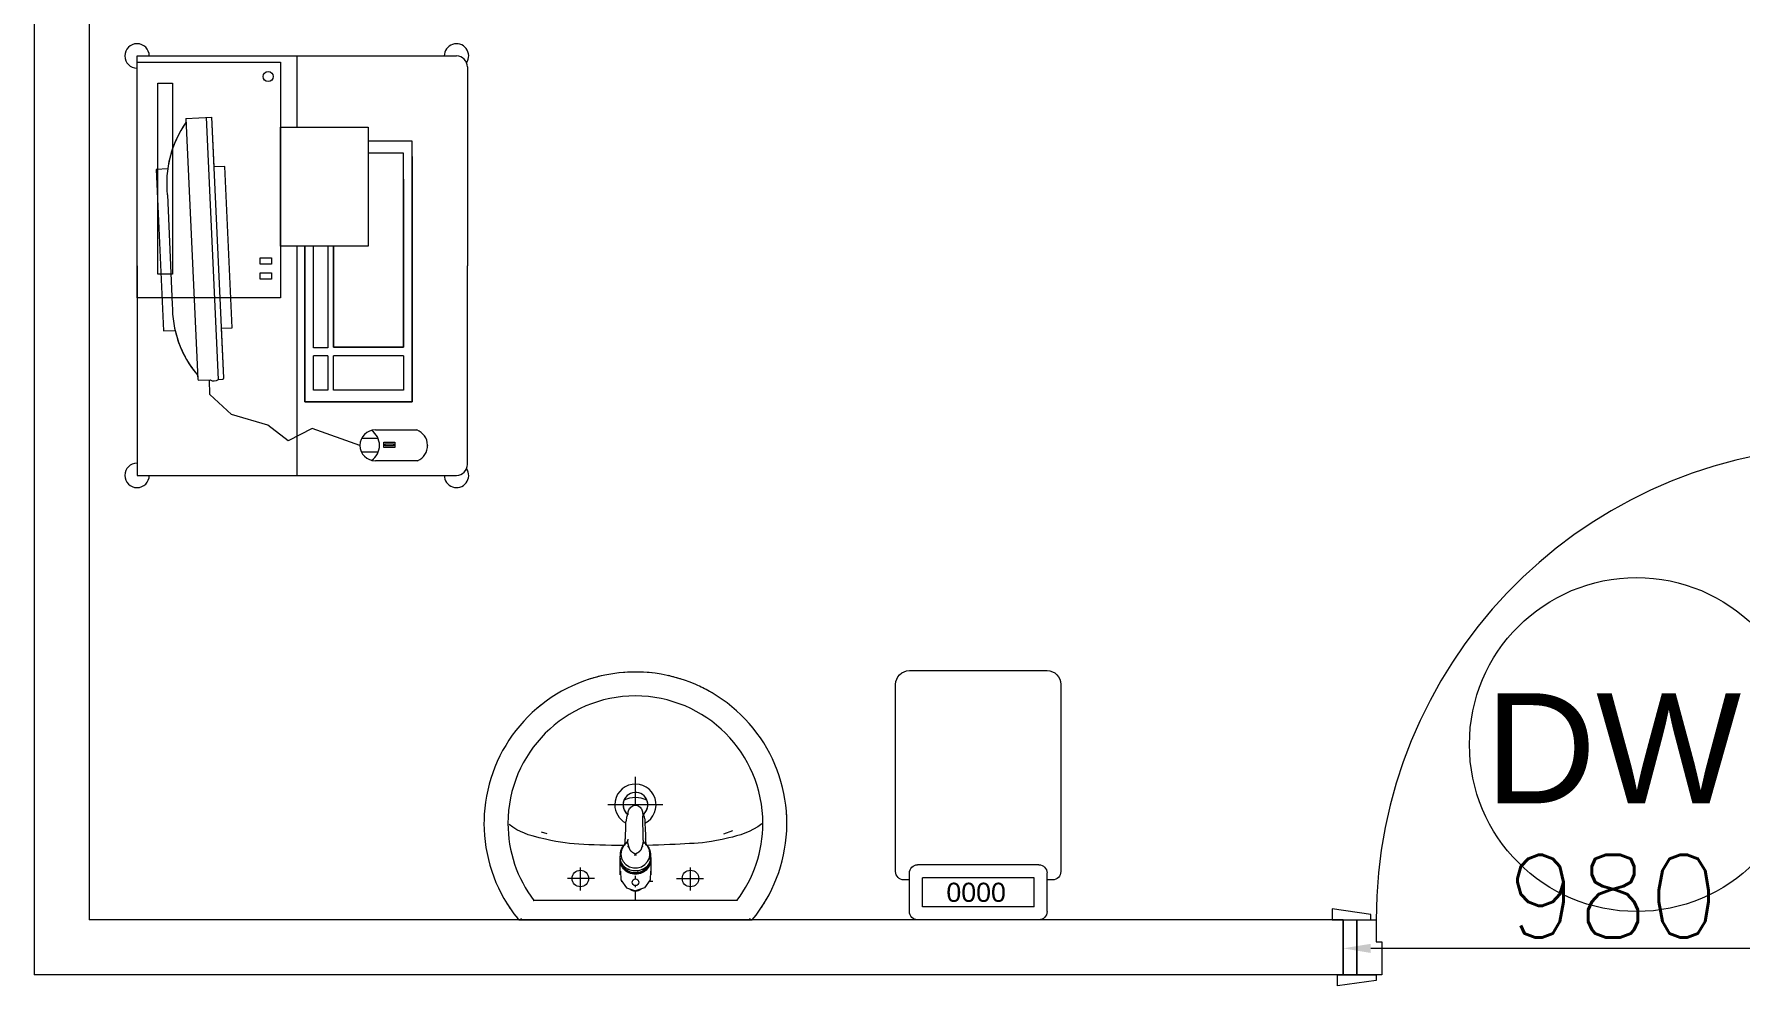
# Model space of a CAD drawing. Header units: millimetres. Extents: x -2143172 to 5255, y -610845 to 279739.
# Drawn here: x -1143912 to -1140815, y -588488 to -586760 of the extents above; entities that cross this region are included whole.
import ezdxf

# ---------------------------------------------------------------- set-up
doc = ezdxf.new("R2010")
doc.units = ezdxf.units.MM
doc.header["$LTSCALE"] = 30
doc.layers.get('0').update_dxf_attribs({"lineweight": 5})
doc.layers.get('Defpoints').update_dxf_attribs({"lineweight": 5})
for name, color, linetype, lineweight in [('dims.', 152, 'Continuous', 5), ('DTAG', 20, 'Continuous', 9), ('LOADING', 163, 'Continuous', 5), ('P-SANR-FIXT', 6, 'Continuous', 18), ('P-SANR-FIXT-1', 6, 'Continuous', 13), ('Walls', 32, 'Continuous', 5)]:
    doc.layers.add(name, color=color, linetype=linetype, lineweight=lineweight)
doc.layers.add('Wooden Joinery', color=7, linetype='Continuous', lineweight=5, true_color=0x521300)
doc.styles.add('SIMPLEX', font='SIMPLEX.shx', dxfattribs={"height": 150})
doc.styles.get("Standard").update_dxf_attribs({"font": ''})
doc.styles.add('TTLB-A0-JeddahDP$0$swis721', font='swiss.ttf')
doc.styles.get('Standard').set_extended_font_data('@Arial Unicode MS')
doc.dimstyles.new('Buk', dxfattribs={"dimtxt": 150, "dimasz": 50, "dimexe": 20, "dimexo": 25, "dimgap": 20, "dimtad": 1, "dimdec": 0, "dimrnd": 5, "dimdsep": 46, "dimtxsty": 'SIMPLEX', "dimcen": 0, "dimdle": 20, "dimclrd": 256, "dimclre": 256, "dimclrt": 256, "dimadec": 0, "dimazin": 0, "dimtfac": 0.0075, "dimtdec": 0, "dimtmove": 1, "dimatfit": 2, "dimldrblk": 'ARCHTICK', "dimfxl": 1, "dimtolj": 1, "dimtzin": 0, "dimlwd": -1, "dimlwe": -1, "dimarcsym": 0})

# ---------------------------------------------------------------- blocks, each defined once
blk = doc.blocks.new('*D486')
at = {"layer": 'Defpoints', "color": 0, "transparency": 16777216}
for p in [(-1141535.3, -588368.1), (-1140555.3, -588368.1), (-1141535.3, -588420)]:
    blk.add_point(p, dxfattribs=at)
at = {"layer": 'dims.', "linetype": 'Continuous', "transparency": 16777216}
for p, q in [((-1141535.3, -588393.1), (-1141535.3, -588440)), ((-1140555.3, -588393.1), (-1140555.3, -588440))]:
    blk.add_line(p, q, dxfattribs=at)
at = {"layer": 'dims.', "transparency": 16777216}
blk.add_line((-1140605.3, -588420), (-1141485.3, -588420), dxfattribs=at)
for points in [[(-1141485.3, -588411.7), (-1141485.3, -588428.3), (-1141535.3, -588420)], [(-1140605.3, -588411.7), (-1140605.3, -588428.3), (-1140555.3, -588420)]]:
    blk.add_solid(points, dxfattribs=at)
at = {"layer": 'dims.', "transparency": 16777216, "insert": (-1141045.3, -588325), "char_height": 150, "attachment_point": 5, "style": 'SIMPLEX'}
blk.add_mtext('\\A1;980', dxfattribs=at)
blk = doc.blocks.new('_ArchTick')
at = {"color": 0, "linetype": 'ByBlock', "const_width": 0.15}
blk.add_lwpolyline([(-0.5, -0.5), (0.5, 0.5)], dxfattribs=at)
blk = doc.blocks.new('A$C72370EFE')
at = {"layer": 'Wooden Joinery'}
for p, q in [((-0.01, -0.03), (-0.01, -0.07)), ((0, -0.03), (-0.01, -0.03)), ((0.04, -0.03), (0.05, -0.03)), ((0.05, -0.03), (0.05, -0.07)), ((-0.01, -0.04), (-0.02, -0.04)), ((-0.01, -0.06), (-0.02, -0.06)), ((0.05, -0.04), (0.06, -0.04)), ((0.05, -0.06), (0.06, -0.06)), ((-0.05, -0.07), (-0.05, -0.16)), ((-0.03, -0.07), (-0.03, -0.16)), ((0, -0.07), (-0.01, -0.07)), ((0.04, -0.07), (0.05, -0.07)), ((0.07, -0.07), (0.07, -0.16)), ((0.09, -0.07), (0.09, -0.16)), ((-0.01, -0.17), (-0.02, -0.17)), ((-0.01, -0.17), (-0.01, -0.19)), ((0.05, -0.17), (0.06, -0.17)), ((0.05, -0.17), (0.05, -0.19)), ((-0.01, -0.19), (-0.02, -0.19)), ((0.05, -0.19), (0.06, -0.19))]:
    blk.add_line(p, q, dxfattribs=at)
for centre, radius, start, end in [((-0.02, -0.07), 0.03, 90, 180), ((-0.02, -0.07), 0.01, 90, 180), ((0.06, -0.07), 0.03, 0, 90), ((0.06, -0.07), 0.01, 0, 90), ((-0.02, -0.16), 0.03, 180, 270), ((-0.02, -0.16), 0.01, 180, 270), ((0.06, -0.16), 0.01, 270, 0), ((0.06, -0.16), 0.03, 270, 0)]:
    blk.add_arc(centre, radius, start, end, dxfattribs=at)
blk = doc.blocks.new('A$C5DAD61B4')
at = {"layer": 'Wooden Joinery'}
for points in [[(80, 959.1), (80, 969.1), (10, 979.1), (10, 959.1)], [(940, 959.1), (940, 969.1), (1010, 979.1), (1010, 959.1)], [(70, 859.1), (70, 849.1), (0, 839.1), (0, 859.1)], [(120, 859.1), (120, 0), (80, 0), (80, 859.1)], [(950, 859.1), (950, 849.1), (1020, 839.1), (1020, 859.1)]]:
    blk.add_lwpolyline(points, close=True, dxfattribs=at)
for points in [[(45, 859.1), (45, 959.1), (20, 959.1), (20, 859.1), (45, 859.1)], [(45, 859.1), (80, 859.1), (80, 899.1), (90, 899.1), (90, 959.1), (45, 959.1), (45, 859.1)], [(975, 859.1), (940, 859.1), (940, 899.1), (930, 899.1), (930, 959.1), (975, 959.1), (975, 859.1)], [(975, 859.1), (975, 959.1), (1000, 959.1), (1000, 859.1), (975, 859.1)]]:
    blk.add_lwpolyline(points, dxfattribs=at)
blk.add_arc((80, 859.1), 860, 272.666, 0, dxfattribs=at)
at = {"layer": 'Wooden Joinery', "xscale": 999.9999999998854, "yscale": 999.9999999998854, "zscale": 999.9999999998854, "rotation": 180}
blk.add_blockref('A$C72370EFE', (120, 0), dxfattribs=at)
blk = doc.blocks.new('A$C164D1FF0')
at = {"layer": 'DTAG'}
blk.add_circle((0, 0), 303.3, dxfattribs=at)
at = {"layer": 'DTAG', "insert": (-275.2, 93.3), "char_height": 200, "width": 6547.939, "attachment_point": 1, "style": 'TTLB-A0-JeddahDP$0$swis721'}
blk.add_mtext('DW1', dxfattribs=at)
blk = doc.blocks.new('FP_138-161_A_00_GFL_-0_080_Einreichung_Grundrisse_100')
at = {"layer": 'P-SANR-FIXT'}
blk.add_line((-0.0044, -0.0019), (-0.0045, -0.0021), dxfattribs=at)
at = {"layer": 'P-SANR-FIXT', "flags": 128}
blk.add_lwpolyline([(-0.0057, -0.0037), (-0.0058, -0.0039), (-0.006, -0.004)], dxfattribs=at)
blk = doc.blocks.new('FP_139-161_A_00_GFL_-0_080_Einreichung_Grundrisse_100')
at = {"layer": 'P-SANR-FIXT'}
blk.add_line((0.0045, -0.0022), (0.0044, -0.002), dxfattribs=at)
at = {"layer": 'P-SANR-FIXT', "flags": 128}
blk.add_lwpolyline([(0.006, -0.004), (0.0059, -0.0039), (0.0057, -0.0038)], dxfattribs=at)
blk = doc.blocks.new('IS_Ceraplus_B8204_BIM_BG _1_ - B8204AA - CERAPLUS single lever basin mixer with pop-up waste-V137-161_A_00_GFL_-0_080_Einreichung_Grundrisse_100')
at = {"layer": 'P-SANR-FIXT-1'}
h = blk.add_hatch(dxfattribs=at)
h.set_pattern_fill('FP_26', color=256, style=0, pattern_type=2)
h.set_pattern_definition([(225, (0.009, 0), (0.010607, -0.010607), []), (315, (0.009, 0), (0.010607, 0.010607), [])])
h.paths.add_polyline_path([(0.0056, -0.002), (0.0058, -0.0024), (0.0058, -0.0021)])
h.paths.add_polyline_path([(0.007, -0.0039), (0.0088, -0.0045), (0.0084, -0.0043)])
at = {"layer": 'LOADING'}
for p, q in [((-0.028, 0), (-0.028, -0.0281)), ((-0.0262, -0.0282), (-0.0263, -0.0287)), ((0.0263, -0.0287), (0.0262, -0.0282)), ((0.0262, -0.0293), (0.0263, -0.0287)), ((0.028, -0.0281), (0.028, 0)), ((-0.0274, -0.0337), (-0.0271, -0.0392)), ((-0.0137, -0.0512), (-0.0129, -0.0517)), ((0.0124, -0.052), (0.0133, -0.0515)), ((0.0185, -0.0618), (0.019, -0.0539)), ((0.019, -0.0539), (0.0188, -0.0561)), ((0.0271, -0.0392), (0.0274, -0.0337)), ((0.014, -0.0647), (0.0133, -0.1077))]:
    blk.add_line(p, q, dxfattribs=at)
at = {"layer": 'LOADING', "flags": 128}
for points in [[(-0.0272, -0.0069), (-0.0266, 0.009), (-0.0165, 0.0236), (0, 0.0291)], [(0.0272, -0.0069), (0.0266, 0.009), (0.0165, 0.0236), (0, 0.0291)], [(-0.0176, -0.0568), (-0.0224, -0.0513), (-0.0254, -0.0448), (-0.0264, -0.0376), (-0.0253, -0.0305), (-0.0222, -0.024), (-0.0172, -0.0186), (-0.0109, -0.0147), (-0.0037, -0.0127), (0.0037, -0.0127), (0.0109, -0.0147), (0.0172, -0.0186), (0.0222, -0.024), (0.0253, -0.0305), (0.0264, -0.0376), (0.0254, -0.0448), (0.0224, -0.0513), (0.0176, -0.0568)], [(-0.0271, -0.0393), (-0.027, -0.0403), (-0.0269, -0.0414), (-0.0267, -0.0424), (-0.0265, -0.0434), (-0.0262, -0.0444), (-0.0259, -0.0454), (-0.0255, -0.0464), (-0.0252, -0.0474), (-0.0247, -0.0484), (-0.0243, -0.0493), (-0.0238, -0.0502), (-0.0232, -0.0511), (-0.0226, -0.052), (-0.022, -0.0529), (-0.0214, -0.0537), (-0.0207, -0.0545), (-0.0199, -0.0553), (-0.0192, -0.0561), (-0.0184, -0.0568), (-0.0176, -0.0575), (-0.0173, -0.0577)], [(-0.019, -0.0539), (-0.0185, -0.0615), (-0.0185, -0.0618)], [(-0.0162, -0.0579), (-0.0156, -0.058), (-0.0151, -0.0581), (-0.0146, -0.0583), (-0.0142, -0.0586), (-0.0139, -0.0588), (-0.0138, -0.0591)], [(-0.0138, -0.0591), (-0.0139, -0.0612), (-0.014, -0.0633)], [(0.0138, -0.0591), (0.0139, -0.0588), (0.0142, -0.0586), (0.0146, -0.0583), (0.0151, -0.0581), (0.0156, -0.058), (0.0162, -0.0579)], [(0.014, -0.0633), (0.0139, -0.0612), (0.0138, -0.0591)], [(0.0171, -0.0578), (0.0174, -0.0575), (0.0176, -0.0568)], [(0.0173, -0.0577), (0.0181, -0.057), (0.0189, -0.0563), (0.0197, -0.0556), (0.0204, -0.0548), (0.0211, -0.054), (0.0218, -0.0532), (0.0224, -0.0523), (0.023, -0.0514), (0.0236, -0.0505), (0.0241, -0.0496), (0.0246, -0.0487), (0.025, -0.0477), (0.0254, -0.0467), (0.0258, -0.0458), (0.0261, -0.0448), (0.0264, -0.0437), (0.0266, -0.0427), (0.0268, -0.0417), (0.027, -0.0407), (0.0271, -0.0396), (0.0271, -0.0393)], [(-0.0181, -0.0728), (-0.0177, -0.083), (-0.0172, -0.0938)], [(0.0172, -0.0938), (0.0177, -0.083), (0.0181, -0.0728)], [(0.0184, -0.0651), (0.0184, -0.0652), (0.0184, -0.0652), (0.0184, -0.0652), (0.0184, -0.0654), (0.0184, -0.0655)], [(-0.0129, -0.1142), (-0.0124, -0.1161), (-0.0118, -0.1179), (-0.0109, -0.1197), (-0.0098, -0.1214), (-0.0084, -0.123), (-0.0067, -0.1244), (-0.0047, -0.1255), (-0.0025, -0.1263), (0, -0.1266)], [(0, -0.1266), (0.0025, -0.1263), (0.0047, -0.1255), (0.0067, -0.1244), (0.0084, -0.123), (0.0098, -0.1214), (0.0109, -0.1197), (0.0118, -0.1179), (0.0124, -0.1161), (0.0129, -0.1142)]]:
    blk.add_lwpolyline(points, dxfattribs=at)
at = {"layer": 'LOADING'}
for centre, radius, start, end in [((0, 0.0135), 0.00603, 0, 180), ((0, 0.0135), 0.00603, 180, 0), ((-0.009, 0), 0.005, 300, 315), ((0.009, 0), 0.005, 225, 240)]:
    blk.add_arc(centre, radius, start, end, dxfattribs=at)
for centre, major_axis, start_param, end_param in [((0, -0.0281), (-0.028, 0), 4.712389, 6.47291), ((0, -0.0287), (0.0267, 0), 1.570796, 3.036556), ((0, -0.0287), (0.0263, 0), 2.625648, 2.791756), ((0, -0.0287), (-0.0263, 0), 4.712389, 5.759587), ((0, -0.0281), (0.028, 0), 6.093357, 7.853982), ((0, -0.0287), (0.0267, 0), 0.105099, 1.570796), ((0, -0.0287), (0.0262, 0), 0.523599, 1.570796), ((0, -0.0287), (0.0262, 0), 0.349919, 0.515945), ((0, -0.0321), (0.0275, 0), 3.141823, 3.202701), ((0, -0.0321), (0.0275, 0), 3.239313, 3.439417), ((0, -0.0281), (0.028, 0), 3.371221, 3.483334), ((0, -0.0312), (0.0248, 0), 4.111947, 4.191073), ((0, -0.0281), (0.028, 0), 4.202431, 4.259552), ((0, -0.0287), (0.0263, 0), 4.169225, 4.2325), ((0, -0.0281), (0.028, 0), 5.172057, 5.222265), ((0, -0.0287), (0.0267, 0), 6.059374, 6.108652), ((0, -0.0321), (0.0275, 0), 5.985527, 6.185455), ((0, -0.0281), (0.028, 0), 5.94107, 6.05344), ((0, -0.0321), (0.0275, 0), 6.222066, 6.282955)]:
    blk.add_ellipse(centre, major_axis=major_axis, ratio=0.961262, start_param=start_param, end_param=end_param, dxfattribs=at)
for points, knots in [([(-0.0215, -0.0162), (-0.0216, -0.0163), (-0.0219, -0.0167), (-0.0227, -0.0177), (-0.0238, -0.0192), (-0.0249, -0.0211), (-0.0258, -0.0231), (-0.0266, -0.0253), (-0.0273, -0.0282), (-0.0275, -0.0305), (-0.0275, -0.0321)], [0.7859035, 0.7859035, 0.7859035, 0.7859035, 0.7916667, 0.8055556, 0.8333333, 0.8611111, 0.8888889, 0.9166667, 0.9444444, 1, 1, 1, 1]), ([(0.021, -0.0157), (0.0208, -0.0154), (0.0203, -0.0149), (0.0192, -0.0139), (0.0177, -0.0127), (0.0161, -0.0117), (0.0148, -0.0109), (0.0138, -0.0104), (0.0127, -0.0099), (0.0113, -0.0093), (0.0087, -0.0084), (0.0048, -0.0075), (0, -0.0071), (-0.0048, -0.0075), (-0.0087, -0.0084), (-0.0113, -0.0093), (-0.0127, -0.0099), (-0.0138, -0.0104), (-0.0148, -0.0109), (-0.0161, -0.0117), (-0.0177, -0.0127), (-0.0191, -0.0139), (-0.0202, -0.0149), (-0.0208, -0.0154), (-0.021, -0.0157)], [0.2222222, 0.2222222, 0.2222222, 0.2222222, 0.2361111, 0.25, 0.2777778, 0.3055556, 0.3194444, 0.3333333, 0.3472222, 0.3611111, 0.3888889, 0.4444444, 0.5, 0.5555556, 0.6111111, 0.6388889, 0.6527778, 0.6666667, 0.6805556, 0.6944444, 0.7222222, 0.75, 0.7638889, 0.7777778, 0.7777778, 0.7777778, 0.7777778]), ([(0.0275, -0.0321), (0.0275, -0.0305), (0.0273, -0.0282), (0.0266, -0.0253), (0.0258, -0.0231), (0.0249, -0.0211), (0.0238, -0.0192), (0.0227, -0.0177), (0.0219, -0.0167), (0.0216, -0.0163), (0.0215, -0.0162)], [0, 0, 0, 0, 0.0555556, 0.0833333, 0.1111111, 0.1388889, 0.1666667, 0.1944444, 0.2083333, 0.2142181, 0.2142181, 0.2142181, 0.2142181]), ([(-0.0188, -0.0538), (-0.0188, -0.0547), (-0.0186, -0.0582), (-0.0185, -0.0619), (-0.0184, -0.0646)], [0.6724021, 0.6724021, 0.6724021, 0.6724021, 0.75, 1, 1, 1, 1]), ([(-0.0162, -0.0579), (-0.0162, -0.0578), (-0.0163, -0.0578), (-0.0165, -0.0577), (-0.0166, -0.0575), (-0.0167, -0.0574), (-0.0169, -0.0573), (-0.017, -0.0572), (-0.0172, -0.0571), (-0.0173, -0.057), (-0.0175, -0.0569), (-0.0176, -0.0568)], [0, 0, 0, 0, 0.1, 0.2, 0.3, 0.4, 0.5, 0.6, 0.7, 0.8, 1, 1, 1, 1]), ([(-0.0148, -0.0587), (-0.015, -0.0586), (-0.0159, -0.0583), (-0.0167, -0.058), (-0.0172, -0.0578)], [0.8, 0.8, 0.8, 0.8, 0.85, 1, 1, 1, 1]), ([(0, -0.0378), (-0.0005, -0.038), (-0.0012, -0.0384), (-0.0021, -0.0389), (-0.0028, -0.0393), (-0.0035, -0.0397), (-0.0042, -0.04), (-0.0049, -0.0405), (-0.0055, -0.0409), (-0.0061, -0.0414), (-0.0067, -0.0419), (-0.0072, -0.0424), (-0.0078, -0.0429), (-0.0083, -0.0435), (-0.0088, -0.0441), (-0.0092, -0.0446), (-0.0096, -0.0452), (-0.01, -0.0459), (-0.0103, -0.0466), (-0.0105, -0.0472), (-0.0107, -0.0477), (-0.0108, -0.0481), (-0.0109, -0.0484), (-0.0111, -0.0489), (-0.0114, -0.0497), (-0.0118, -0.0509), (-0.0122, -0.0521), (-0.0124, -0.053), (-0.0126, -0.0537), (-0.0128, -0.0544), (-0.0129, -0.0552), (-0.0131, -0.0559), (-0.0132, -0.0566), (-0.0134, -0.0572), (-0.0136, -0.0581), (-0.0137, -0.0587), (-0.0138, -0.0591)], [0, 0, 0, 0, 0.055556, 0.083333, 0.111111, 0.138889, 0.166667, 0.194444, 0.222222, 0.25, 0.277778, 0.305556, 0.333333, 0.361111, 0.388889, 0.416667, 0.444444, 0.472222, 0.5, 0.527778, 0.541667, 0.555556, 0.569444, 0.583333, 0.611111, 0.666667, 0.722222, 0.75, 0.777778, 0.805556, 0.833333, 0.861111, 0.888889, 0.916667, 0.944444, 1, 1, 1, 1]), ([(0, -0.0357), (-0.0006, -0.0357), (-0.0013, -0.0357), (-0.002, -0.0357), (-0.0022, -0.0357)], [0, 0, 0, 0, 0.1, 0.1298359, 0.1298359, 0.1298359, 0.1298359]), ([(0.0022, -0.0357), (0.002, -0.0357), (0.0013, -0.0357), (0.0006, -0.0357), (0, -0.0357)], [0.8701578, 0.8701578, 0.8701578, 0.8701578, 0.9, 1, 1, 1, 1]), ([(0.0138, -0.0591), (0.0137, -0.0587), (0.0136, -0.0581), (0.0134, -0.0572), (0.0132, -0.0566), (0.0131, -0.0559), (0.0129, -0.0552), (0.0128, -0.0544), (0.0126, -0.0537), (0.0124, -0.053), (0.0122, -0.0521), (0.0118, -0.0509), (0.0114, -0.0497), (0.0111, -0.0489), (0.0109, -0.0484), (0.0108, -0.0481), (0.0107, -0.0477), (0.0105, -0.0472), (0.0103, -0.0466), (0.01, -0.0459), (0.0096, -0.0452), (0.0092, -0.0446), (0.0088, -0.0441), (0.0083, -0.0435), (0.0078, -0.0429), (0.0072, -0.0424), (0.0067, -0.0419), (0.0061, -0.0414), (0.0055, -0.0409), (0.0049, -0.0405), (0.0042, -0.04), (0.0035, -0.0397), (0.0028, -0.0393), (0.0021, -0.0389), (0.0012, -0.0384), (0.0005, -0.038), (0, -0.0378)], [0, 0, 0, 0, 0.055556, 0.083333, 0.111111, 0.138889, 0.166667, 0.194444, 0.222222, 0.25, 0.277778, 0.333333, 0.388889, 0.416667, 0.430556, 0.444444, 0.458333, 0.472222, 0.5, 0.527778, 0.555556, 0.583333, 0.611111, 0.638889, 0.666667, 0.694444, 0.722222, 0.75, 0.777778, 0.805556, 0.833333, 0.861111, 0.888889, 0.916667, 0.944444, 1, 1, 1, 1]), ([(0.0141, -0.0613), (0.0141, -0.0611), (0.0143, -0.0608), (0.0145, -0.0604), (0.0148, -0.06), (0.0151, -0.0596), (0.0153, -0.0594), (0.0155, -0.0592), (0.0156, -0.059), (0.0158, -0.0588), (0.016, -0.0587), (0.0163, -0.0585), (0.0165, -0.0583), (0.0166, -0.0582)], [0.3333333, 0.3333333, 0.3333333, 0.3333333, 0.4166667, 0.5, 0.5833333, 0.6666667, 0.7083333, 0.75, 0.7916667, 0.8333333, 0.875, 0.9166667, 1, 1, 1, 1]), ([(0.0176, -0.0568), (0.0175, -0.0569), (0.0173, -0.057), (0.0172, -0.0571), (0.017, -0.0572), (0.0169, -0.0573), (0.0167, -0.0574), (0.0166, -0.0575), (0.0165, -0.0577), (0.0163, -0.0578), (0.0162, -0.0578), (0.0162, -0.0579)], [0, 0, 0, 0, 0.2, 0.3, 0.4, 0.5, 0.6, 0.7, 0.8, 0.9, 1, 1, 1, 1]), ([(0.0184, -0.0646), (0.0185, -0.0619), (0.0186, -0.0582), (0.0188, -0.0547), (0.0188, -0.0538)], [0, 0, 0, 0, 0.25, 0.3275586, 0.3275586, 0.3275586, 0.3275586]), ([(-0.0131, -0.1116), (-0.0132, -0.1115), (-0.0135, -0.1109), (-0.0141, -0.1099), (-0.0147, -0.1086), (-0.0153, -0.1072), (-0.0159, -0.1053), (-0.0167, -0.1021), (-0.0171, -0.0992), (-0.0171, -0.0973)], [0.4856715, 0.4856715, 0.4856715, 0.4856715, 0.5, 0.55, 0.6, 0.65, 0.7, 0.8, 1, 1, 1, 1]), ([(-0.0132, -0.1091), (-0.0132, -0.1096), (-0.0132, -0.1103), (-0.0132, -0.1111), (-0.0132, -0.1115), (-0.0132, -0.1118), (-0.0131, -0.1122), (-0.0131, -0.1125), (-0.0131, -0.1128), (-0.0131, -0.1131), (-0.013, -0.1134), (-0.013, -0.1138), (-0.0129, -0.1141), (-0.0129, -0.1142)], [0.2, 0.2, 0.2, 0.2, 0.4, 0.5, 0.55, 0.6, 0.65, 0.7, 0.75, 0.8, 0.85, 0.9, 1, 1, 1, 1]), ([(0.0129, -0.1142), (0.0129, -0.1141), (0.013, -0.1138), (0.013, -0.1134), (0.0131, -0.1131), (0.0131, -0.1128), (0.0131, -0.1125), (0.0131, -0.1122), (0.0132, -0.1118), (0.0132, -0.1115), (0.0132, -0.1111), (0.0132, -0.1103), (0.0132, -0.1096), (0.0132, -0.1091)], [0, 0, 0, 0, 0.1, 0.15, 0.2, 0.25, 0.3, 0.35, 0.4, 0.45, 0.5, 0.6, 0.8, 0.8, 0.8, 0.8]), ([(0.0131, -0.1116), (0.0133, -0.1113), (0.0137, -0.1106), (0.0142, -0.1096), (0.0147, -0.1084), (0.0153, -0.1072), (0.0159, -0.1053), (0.0167, -0.1021), (0.0171, -0.0992), (0.0171, -0.0973)], [-0.5143371, -0.5143371, -0.5143371, -0.5143371, -0.475, -0.4375, -0.4, -0.35, -0.3, -0.2, 0, 0, 0, 0])]:
    blk.add_open_spline(points, degree=3, knots=knots, dxfattribs=at)
for points in [[(-0.0172, -0.0578), (-0.0171, -0.0578), (-0.0169, -0.058), (-0.0167, -0.0581), (-0.0166, -0.0582)], [(-0.0162, -0.0579), (-0.0162, -0.0579), (-0.0164, -0.0581), (-0.0165, -0.0582), (-0.0166, -0.0583), (-0.0166, -0.0582), (-0.0166, -0.0582)], [(-0.0166, -0.0582), (-0.0163, -0.0585), (-0.0156, -0.059), (-0.0148, -0.0599), (-0.0142, -0.0609), (-0.0139, -0.0617), (-0.0138, -0.0621)], [(0.0172, -0.0578), (0.0168, -0.0579), (0.0158, -0.0583), (0.0147, -0.0587), (0.0141, -0.059)], [(0.0166, -0.0582), (0.0166, -0.0582), (0.0166, -0.0583), (0.0165, -0.0582), (0.0164, -0.0581), (0.0162, -0.0579), (0.0162, -0.0579)], [(0.0166, -0.0582), (0.0167, -0.0582), (0.0168, -0.0581), (0.0169, -0.058), (0.0169, -0.058)], [(0.0169, -0.058), (0.017, -0.0579), (0.0171, -0.0579), (0.0171, -0.0578)], [(-0.0184, -0.0646), (-0.0183, -0.0659), (-0.0182, -0.0684), (-0.0181, -0.0709), (-0.0181, -0.0721)], [(-0.014, -0.0633), (-0.014, -0.0633), (-0.014, -0.0633), (-0.014, -0.0633)], [(-0.014, -0.0646), (-0.014, -0.0644), (-0.014, -0.064), (-0.014, -0.0635), (-0.014, -0.0633)], [(0.014, -0.0633), (0.014, -0.0633), (0.014, -0.0633), (0.014, -0.0633)], [(0.014, -0.0633), (0.014, -0.0635), (0.014, -0.064), (0.014, -0.0644), (0.014, -0.0647)], [(0.0181, -0.0721), (0.0181, -0.0709), (0.0182, -0.0684), (0.0183, -0.0659), (0.0184, -0.0646)], [(-0.0172, -0.0938), (-0.0172, -0.0944), (-0.0172, -0.0956), (-0.0171, -0.0967), (-0.0171, -0.0973)], [(0.0171, -0.0973), (0.0171, -0.0967), (0.0172, -0.0956), (0.0172, -0.0944), (0.0172, -0.0938)]]:
    blk.add_open_spline(points, degree=3, dxfattribs=at)
for name in ['FP_138-161_A_00_GFL_-0_080_Einreichung_Grundrisse_100', 'FP_139-161_A_00_GFL_-0_080_Einreichung_Grundrisse_100']:
    blk.add_blockref(name, (0, 0), dxfattribs=at)
blk = doc.blocks.new('_100_WB_KER_REN_55x45x18 - _100_WB_KER_REN_55x45x18-V63-161_A_00_GFL_-0_080_Einreichung_Grundrisse_100')
at = {"layer": 'LOADING'}
for p, q in [((-0.2075, 0.225), (-0.2075, 0.2227)), ((0.2074, 0.225), (-0.2074, 0.225)), ((0.2075, 0.2227), (0.2075, 0.225)), ((-0.1855, 0.1899), (0.1855, 0.1899)), ((0, 0.1899), (0, 0.1724)), ((-0.1, 0.172), (-0.1, 0.1303)), ((-0.0259, 0.155), (-0.0315, 0.155)), ((0, 0.1656), (0, 0.1628)), ((0.026, 0.155), (0.0248, 0.155)), ((0.1, 0.172), (0.1, 0.1303)), ((-0.0744, 0.15), (-0.1234, 0.15)), ((0, 0.1509), (0, 0.1454)), ((0, 0.1422), (0, 0.1399)), ((0.0744, 0.15), (0.1234, 0.15)), ((-0.1763, 0.0637), (-0.1598, 0.0692)), ((0.1605, 0.0691), (0.1707, 0.0656)), ((-0.05, 0.0161), (0.05, 0.0161)), ((0, 0.0168), (0, -0.0348))]:
    blk.add_line(p, q, dxfattribs=at)
at = {"layer": 'LOADING', "flags": 128}
for points in [[(-0.2121, 0.225), (-0.219, 0.2164), (-0.2254, 0.2075), (-0.2316, 0.1983), (-0.2373, 0.189), (-0.2427, 0.1794), (-0.2476, 0.1696), (-0.2522, 0.1596), (-0.2564, 0.1494), (-0.2602, 0.1391), (-0.2635, 0.1286), (-0.2665, 0.118), (-0.269, 0.1073), (-0.271, 0.0965), (-0.2727, 0.0856), (-0.2739, 0.0747), (-0.2747, 0.0637), (-0.275, 0.0527), (-0.275, 0.05)], [(0.275, 0.05), (0.2748, 0.061), (0.2741, 0.072), (0.273, 0.0829), (0.2715, 0.0938), (0.2695, 0.1046), (0.2671, 0.1154), (0.2643, 0.126), (0.261, 0.1365), (0.2574, 0.1469), (0.2533, 0.1571), (0.2488, 0.1671), (0.2439, 0.177), (0.2387, 0.1866), (0.233, 0.1961), (0.227, 0.2053), (0.2206, 0.2142), (0.2138, 0.2229), (0.2121, 0.225)], [(-0.275, 0.05), (-0.2748, 0.039), (-0.2741, 0.028), (-0.273, 0.0171), (-0.2715, 0.0062), (-0.2695, -0.0046), (-0.2671, -0.0154), (-0.2643, -0.026), (-0.261, -0.0365), (-0.2574, -0.0469), (-0.2533, -0.0571), (-0.2488, -0.0671), (-0.2439, -0.077), (-0.2387, -0.0866), (-0.233, -0.0961), (-0.227, -0.1053), (-0.2206, -0.1142), (-0.2138, -0.1229), (-0.2067, -0.1313), (-0.1993, -0.1395), (-0.1916, -0.1473), (-0.1836, -0.1548), (-0.1752, -0.162), (-0.1666, -0.1688), (-0.1577, -0.1753), (-0.1486, -0.1814), (-0.1392, -0.1872), (-0.1296, -0.1925), (-0.1198, -0.1975), (-0.1098, -0.2021), (-0.0996, -0.2063), (-0.0893, -0.2101), (-0.0788, -0.2135), (-0.0682, -0.2164), (-0.0575, -0.2189), (-0.0467, -0.221), (-0.0359, -0.2227), (-0.0249, -0.2239), (-0.014, -0.2246), (-0.003, -0.225), (0.008, -0.2249), (0.019, -0.2243), (0.03, -0.2234), (0.0409, -0.2219), (0.0517, -0.2201), (0.0625, -0.2178), (0.0731, -0.2151), (0.0837, -0.212), (0.0941, -0.2084), (0.1043, -0.2044), (0.1144, -0.2001), (0.1243, -0.1953), (0.1341, -0.1901), (0.1436, -0.1846), (0.1528, -0.1786), (0.1618, -0.1723), (0.1706, -0.1657), (0.1791, -0.1587), (0.1873, -0.1514), (0.1952, -0.1437), (0.2028, -0.1358), (0.21, -0.1275), (0.217, -0.119), (0.2236, -0.1101), (0.2298, -0.1011), (0.2356, -0.0918), (0.2411, -0.0822), (0.2462, -0.0725), (0.2509, -0.0625), (0.2552, -0.0524), (0.2591, -0.0421), (0.2626, -0.0317), (0.2656, -0.0211), (0.2683, -0.0104), (0.2705, 0.0003), (0.2722, 0.0112), (0.2736, 0.0221), (0.2745, 0.0331), (0.2749, 0.0441), (0.275, 0.05)]]:
    blk.add_lwpolyline(points, dxfattribs=at)
at = {"layer": 'LOADING'}
for centre in [(-0.1, 0.15), (0.1, 0.15)]:
    blk.add_circle(centre, 0.015, dxfattribs=at)
for centre, radius, start, end in [((0, 0.05), 0.275, 140.4788, 141.2381), ((0, 0.05), 0.275, 38.7619, 39.5212), ((0, 0.05), 0.275, 145.9324, 150.3591), ((0, 0.05), 0.2315, 142.8209, 180), ((0, 0.05), 0.2315, 0, 37.1791), ((0, 0.05), 0.275, 29.6409, 34.0676), ((0, 0.155), 0.0175, 54.0899, 125.9101), ((0, 0.155), 0.0175, 68.869, 83.8798), ((0, 0.155), 0.0175, 251.9463, 258.2346), ((0, 0.05), 0.275, 180, 183.6225), ((0, 0.05), 0.2315, 180, 0), ((0, 0.0161), 0.0375, 117.1305, 0), ((0, 0.0161), 0.0225, 129.5025, 0), ((0, 0.0161), 0.0225, 138.0808, 143.3939), ((0, 0.0161), 0.0225, 0, 51.4286), ((0, 0.0161), 0.0225, 36.616, 41.9265), ((0, 0.0161), 0.0375, 0, 61.4146), ((0, 0.0161), 0.0225, 180, 193.3417), ((0, 0.0161), 0.0225, 197.0466, 201.508), ((0, 0.0161), 0.0225, 156.725, 162.0134), ((0, 0.05), 0.047, 243.4433, 296.5567), ((0, 0.0161), 0.0225, 17.9887, 23.276), ((0, 0.0161), 0.0225, 338.492, 342.9534), ((0, 0.0161), 0.0225, 346.6583, 0), ((0, 0.05), 0.275, 307.6689, 312), ((0, 0.05), 0.275, 240, 245.6589), ((0, 0.05), 0.275, 252, 257.5535), ((0, 0.05), 0.275, 282.9241, 288), ((0, 0.05), 0.275, 264, 276)]:
    blk.add_arc(centre, radius, start, end, dxfattribs=at)
for points, knots in [([(-0.2074, 0.225), (-0.2078, 0.225), (-0.2086, 0.225), (-0.2095, 0.225), (-0.2102, 0.225), (-0.2106, 0.225), (-0.2109, 0.225), (-0.2111, 0.225), (-0.2114, 0.225), (-0.2116, 0.225), (-0.2118, 0.225), (-0.2119, 0.225), (-0.2119, 0.225)], [-1, -1, -1, -1, -0.8333333, -0.6666667, -0.5833333, -0.5, -0.4583333, -0.4166667, -0.3333333, -0.2916667, -0.25, -0.1666667, -0.1666667, -0.1666667, -0.1666667]), ([(0.2119, 0.225), (0.2119, 0.225), (0.2118, 0.225), (0.2116, 0.225), (0.2114, 0.225), (0.2111, 0.225), (0.2109, 0.225), (0.2106, 0.225), (0.2102, 0.225), (0.2095, 0.225), (0.2086, 0.225), (0.2078, 0.225), (0.2074, 0.225)], [-0.8333333, -0.8333333, -0.8333333, -0.8333333, -0.75, -0.7083333, -0.6666667, -0.5833333, -0.5416667, -0.5, -0.4166667, -0.3333333, -0.1666667, 0, 0, 0, 0]), ([(-0.0037, 0.1721), (-0.0046, 0.1719), (-0.0064, 0.1714), (-0.0081, 0.1705), (-0.009, 0.17)], [0.5653198, 0.5653198, 0.5653198, 0.5653198, 0.6111111, 0.6666667, 0.6666667, 0.6666667, 0.6666667]), ([(0.009, 0.17), (0.0086, 0.1703), (0.0077, 0.1708), (0.0059, 0.1715), (0.0046, 0.1719), (0.0037, 0.1721)], [0.3333333, 0.3333333, 0.3333333, 0.3333333, 0.3611111, 0.3888889, 0.4346482, 0.4346482, 0.4346482, 0.4346482]), ([(-0.2294, 0.0509), (-0.2103, 0.066), (-0.1431, 0.0839), (-0.1084, 0.0863), (-0.0496, 0.0893), (-0.0206, 0.0899)], [0.0392191, 0.0392191, 0.0392191, 0.0392191, 0.1715289, 0.4228457, 0.6475389, 0.6475389, 0.6475389, 0.6475389]), ([(0.0209, 0.0903), (0.0512, 0.0901), (0.1113, 0.0879), (0.1514, 0.0828), (0.2115, 0.0665), (0.2292, 0.052)], [0.7533082, 0.7533082, 0.7533082, 0.7533082, 0.9865548, 1.235629, 1.3638988, 1.3638988, 1.3638988, 1.3638988]), ([(-0.0141, 0.0337), (-0.0162, 0.0319), (-0.0207, 0.0267), (-0.0225, 0.02), (-0.0225, 0.0161)], [0.7144203, 0.7144203, 0.7144203, 0.7144203, 0.8333333, 1, 1, 1, 1]), ([(0.0225, 0.0161), (0.0225, 0.0187), (0.0216, 0.0239), (0.0182, 0.0298), (0.0152, 0.0327), (0.0141, 0.0337)], [0, 0, 0, 0, 0.1111111, 0.2222222, 0.285568, 0.285568, 0.285568, 0.285568])]:
    blk.add_open_spline(points, degree=3, knots=knots, dxfattribs=at)
for points in [[(-0.2075, 0.2227), (-0.2075, 0.2231), (-0.2075, 0.2235), (-0.2075, 0.2239)], [(0.2075, 0.2239), (0.2075, 0.2235), (0.2075, 0.2231), (0.2075, 0.2227)], [(-0.1852, 0.1899), (-0.1853, 0.1899), (-0.1854, 0.1899), (-0.1855, 0.1899)], [(0.1855, 0.1899), (0.1854, 0.1899), (0.1853, 0.1899), (0.1852, 0.1899)], [(-0.0009, 0.1725), (-0.0013, 0.1725), (-0.0018, 0.1724), (-0.0022, 0.1724)], [(0.0022, 0.1724), (0.0018, 0.1724), (0.0013, 0.1725), (0.0009, 0.1725)], [(-0.0225, 0.0161), (-0.0225, 0.0147), (-0.0222, 0.012), (-0.0215, 0.0093), (-0.021, 0.008)], [(0.021, 0.008), (0.0215, 0.0093), (0.0222, 0.012), (0.0225, 0.0147), (0.0225, 0.0161)]]:
    blk.add_open_spline(points, degree=3, dxfattribs=at)
at = {"layer": 'LOADING', "xscale": -1, "rotation": 5.088887490341627e-12}
blk.add_blockref('IS_Ceraplus_B8204_BIM_BG _1_ - B8204AA - CERAPLUS single lever basin mixer with pop-up waste-V137-161_A_00_GFL_-0_080_Einreichung_Grundrisse_100', (0, 0.1434), dxfattribs=at)
blk = doc.blocks.new('HF13461A-P')
at = {"layer": 'LOADING'}
for p, q in [((0.0229, 0.4353), (0.0229, 0.3653)), ((0.2579, 0.4503), (0.0379, 0.4503)), ((0.2729, 0.4353), (0.2729, 0.3653)), ((0.2493, 0.4266), (0.0466, 0.4266)), ((0.0466, 0.4266), (0.0466, 0.3739)), ((0.2493, 0.4266), (0.2493, 0.3739)), ((0.0229, 0.3778), (0.0129, 0.3778)), ((0.2493, 0.3739), (0.0466, 0.3739)), ((0.2829, 0.3778), (0.2729, 0.3778)), ((-0.0021, 0.3628), (-0.0021, 0.0228)), ((0.2579, 0.3503), (0.0379, 0.3503)), ((0.2979, 0.0228), (0.2979, 0.3628)), ((0.0229, -0.0022), (0.2729, -0.0022))]:
    blk.add_line(p, q, dxfattribs=at)
for centre, radius, start, end in [((0.0379, 0.4353), 0.015, 90, 180), ((0.2579, 0.4353), 0.015, 0, 90), ((0.0129, 0.3628), 0.015, 90, 180), ((0.2829, 0.3628), 0.015, 0, 90), ((0.0379, 0.3653), 0.015, 180, 270), ((0.2579, 0.3653), 0.015, 270, 0), ((0.0229, 0.0228), 0.025, 180, 270), ((0.2729, 0.0228), 0.025, 270, 0)]:
    blk.add_arc(centre, radius, start, end, dxfattribs=at)
blk.add_text('0000', height=0.03477, dxfattribs=at).set_placement((0.0901, 0.3829))
blk = doc.blocks.new('M.168.61.15')
at = {"layer": 'LOADING'}
for p, q in [((-10248.8, 19911.8), (-10248.8, 20292.7)), ((-10248.8, 20292.7), (-9668.8, 20292.7)), ((-9958.8, 20292.7), (-9958.8, 20163.4)), ((-9648.8, 20272.7), (-9648.8, 19911.8)), ((-10160.3, 20179.3), (-10113, 20181.5)), ((-10160.3, 20179.3), (-10138.7, 19705.9)), ((-10101.1, 19705.1), (-10123, 20181)), ((-10091.3, 19708), (-10113, 20181.7)), ((-10108.9, 20091.4), (-10113, 20181.7)), ((-9749.5, 20110), (-9749.5, 19664.7)), ((-9749.5, 19664.7), (-9749.5, 20110)), ((-10193.1, 20087.5), (-10214.1, 20086.6)), ((-10193.1, 20087.5), (-10214.1, 20086.6)), ((-10214.1, 20086.6), (-10200.8, 19793.4)), ((-10214.1, 20086.6), (-10200.8, 19793.4)), ((-10089.4, 20092.2), (-10108.9, 20091.4)), ((-10089.4, 20092.2), (-10108.9, 20091.4)), ((-10076.1, 19799.1), (-10089.4, 20092.2)), ((-10076.1, 19799.1), (-10089.4, 20092.2)), ((-9765.1, 20069.2), (-9765.1, 19763.5)), ((-10193.8, 20040.3), (-10184.8, 19841.3)), ((-9958.8, 19947.3), (-9958.8, 19530.9)), ((-9944, 19664.7), (-9944, 19947.3)), ((-9944, 19947.3), (-9944, 19664.7)), ((-9902.4, 19947.3), (-9902.4, 19762.4)), ((-9892, 19763.5), (-9892, 19947.3)), ((-10248.8, 19911.8), (-10248.8, 19530.9)), ((-9648.8, 19550.9), (-9648.8, 19911.8)), ((-10200.8, 19793.4), (-10179.8, 19794.3)), ((-10200.8, 19793.4), (-10179.9, 19794.3)), ((-10095.5, 19798.2), (-10076.1, 19799.1)), ((-10095.5, 19798.2), (-10076.1, 19799.1)), ((-10091.3, 19708), (-10095.5, 19798.2)), ((-9765.1, 19763.5), (-9892, 19763.5)), ((-9928.4, 19685.5), (-9928.4, 19747.9)), ((-9902.4, 19747.9), (-9928.4, 19747.9)), ((-9902.4, 19747.9), (-9902.4, 19685.5)), ((-9765.1, 19747.9), (-9892, 19747.9)), ((-9892, 19685.5), (-9892, 19747.9)), ((-9765.1, 19747.9), (-9765.1, 19685.5)), ((-10139, 19713.2), (-10138.7, 19705.9)), ((-10136.6, 19704), (-10116.2, 19704.2)), ((-10136.6, 19704), (-10116.2, 19704.2)), ((-10116.9, 19677.7), (-10117.2, 19704.2)), ((-10101.1, 19705.1), (-10093.2, 19705.8)), ((-10101.1, 19705.1), (-10093.2, 19705.8)), ((-10077.1, 19641.4), (-10116.9, 19677.7)), ((-9902.4, 19685.5), (-9928.4, 19685.5)), ((-9765.1, 19685.5), (-9892, 19685.5)), ((-10011.5, 19622.3), (-10077.1, 19641.4)), ((-9749.5, 19664.7), (-9944, 19664.7)), ((-9944, 19664.7), (-9749.5, 19664.7)), ((-9974.3, 19593.8), (-10011.5, 19622.3)), ((-9931.1, 19616.3), (-9974.3, 19593.8)), ((-9844, 19585.4), (-9931.1, 19616.3)), ((-9811, 19597.7), (-9841.1, 19597.7)), ((-9811, 19573), (-9841.1, 19573)), ((-10248.8, 19530.9), (-9668.8, 19530.9))]:
    blk.add_line(p, q, dxfattribs=at)
for points in [[(-9988.6, 20281.4), (-9988.6, 19853.1), (-10248.8, 19853.1), (-10248.8, 20281.4)], [(-10184.6, 20243.5), (-10184.6, 19896.1), (-10210.9, 19896.1), (-10210.9, 20243.5)], [(-9829.3, 20163.4), (-9829.3, 19947.3), (-9988.6, 19947.3), (-9988.6, 20163.4)], [(-10004.9, 19926), (-10004.9, 19914.5), (-10025, 19914.5), (-10025, 19926)], [(-10004.9, 19898.7), (-10004.9, 19887.3), (-10025, 19887.3), (-10025, 19898.7)], [(-9780.9, 19591), (-9780.9, 19581.8), (-9800.5, 19581.8), (-9800.5, 19591)], [(-9783.4, 19588.5), (-9783.4, 19584.3), (-9798, 19584.3), (-9798, 19588.5)]]:
    blk.add_lwpolyline(points, close=True, dxfattribs=at)
for points in [[(-9944, 19947.3), (-9944, 19664.7), (-9749.5, 19664.7), (-9749.5, 20137.8), (-9829.3, 20137.8)], [(-9892, 19947.3), (-9892, 19763.5), (-9764.8, 19763.5), (-9764.8, 20116), (-9829.3, 20116)], [(-9902.4, 19947.3), (-9902.4, 19762.4), (-9928.4, 19762.4), (-9928.4, 19947.3)], [(-9816, 19613.4), (-9740.9, 19613.4)], [(-9721.3, 19585.4), (-9721.3, 19584.8)], [(-9739.5, 19557.4), (-9816, 19557.4)]]:
    blk.add_lwpolyline(points, dxfattribs=at)
blk.add_circle((-10010.6, 20255.2), 9.18, dxfattribs=at)
for centre, radius, start, end in [((-10248.8, 20292.7), 22.2, 0, 270), ((-9668.8, 20292.7), 22.2, 326.3067, 180), ((-9668.8, 20272.7), 20, 0, 90), ((-10002.1, 20061.1), 192.9, 144.9564, 186.199), ((-10002.1, 20061.1), 192.9, 144.9564, 172.1216), ((-9991.9, 19838), 192.9, 179.0011, 220.3267), ((-9991.9, 19838), 192.9, 193.0799, 220.3268), ((-10136.6, 19706), 2.08, 182.6241, 270.6241), ((-10136.6, 19706), 2.08, 182.6241, 270.6241), ((-10109.4, 19716.2), 13.8, 240.5606, 306.8112), ((-10109.4, 19716.2), 13.8, 240.5606, 306.8112), ((-10093.4, 19707.9), 2.08, 274.6241, 2.6239), ((-10093.4, 19707.9), 2.08, 274.6241, 2.6239), ((-9816, 19585.4), 28, 90, 270), ((-9841.6, 19585.4), 33, 304.6644, 55.3356), ((-9751.5, 19585.1), 30.2, 293.3421, 69.5419), ((-10248.8, 19530.9), 22.2, 90, 0), ((-9668.8, 19550.9), 20, 270, 0), ((-9668.8, 19530.9), 22.2, 180, 33.6936)]:
    blk.add_arc(centre, radius, start, end, dxfattribs=at)

msp = doc.modelspace()

# ---------------------------------------------------------------- linework, layer by layer
at = {"layer": 'Walls'}
for p, q in [((-1143912.5, -584268.1, 0.1), (-1143912.5, -588468.1, 0.1)), ((-1143812.5, -584368.1, 0.1), (-1143812.5, -588368.1, 0.1)), ((-1141535.3, -588368.1, 0.1), (-1143812.5, -588368.1, 0.1)), ((-1141535.3, -588368.1, 0.1), (-1141535.3, -588468.1, 0.1)), ((-1141535.3, -588468.1, 0.1), (-1143912.5, -588468.1, 0.1))]:
    msp.add_line(p, q, dxfattribs=at)

# ---------------------------------------------------------------- block references
at = {"layer": 'DTAG'}
msp.add_blockref('A$C164D1FF0', (-1141002.6, -588049.8, -0.1), dxfattribs=at)
at = {"layer": 'LOADING'}
msp.add_blockref('M.168.61.15', (-1133476.7, -607091.9, 0.1), dxfattribs=at)
at = {"layer": 'LOADING', "xscale": 1000, "yscale": 1000, "zscale": 1000, "rotation": 180}
msp.add_blockref('_100_WB_KER_REN_55x45x18 - _100_WB_KER_REN_55x45x18-V63-161_A_00_GFL_-0_080_Einreichung_Grundrisse_100', (-1142820.5, -588143.1, 0.1), dxfattribs=at)
at = {"layer": 'LOADING', "lineweight": 0, "xscale": -1000, "yscale": 1000, "zscale": 1000, "rotation": 180}
msp.add_blockref('HF13461A-P', (-1142345.9, -587917.8, 0.1), dxfattribs=at)
at = {"layer": 'Wooden Joinery', "rotation": 180}
msp.add_blockref('A$C5DAD61B4', (-1140535.3, -587509.1, 0.1), dxfattribs=at)

# ---------------------------------------------------------------- dimensions: what is measured, and where the dimension line sits
at = {"layer": 'dims.'}
dim = msp.add_linear_dim(base=(-1141535.3, -588420, 0.1), p1=(-1140555.3, -588368.1, 0.1), p2=(-1141535.3, -588368.1, 0.1), dimstyle='Buk', dxfattribs=at)
dim.commit()
dim.dimension.update_dxf_attribs({"geometry": '*D486', "text_midpoint": (-1141045.3, -588325, 0.1)})

doc.saveas('drawing.dxf')
